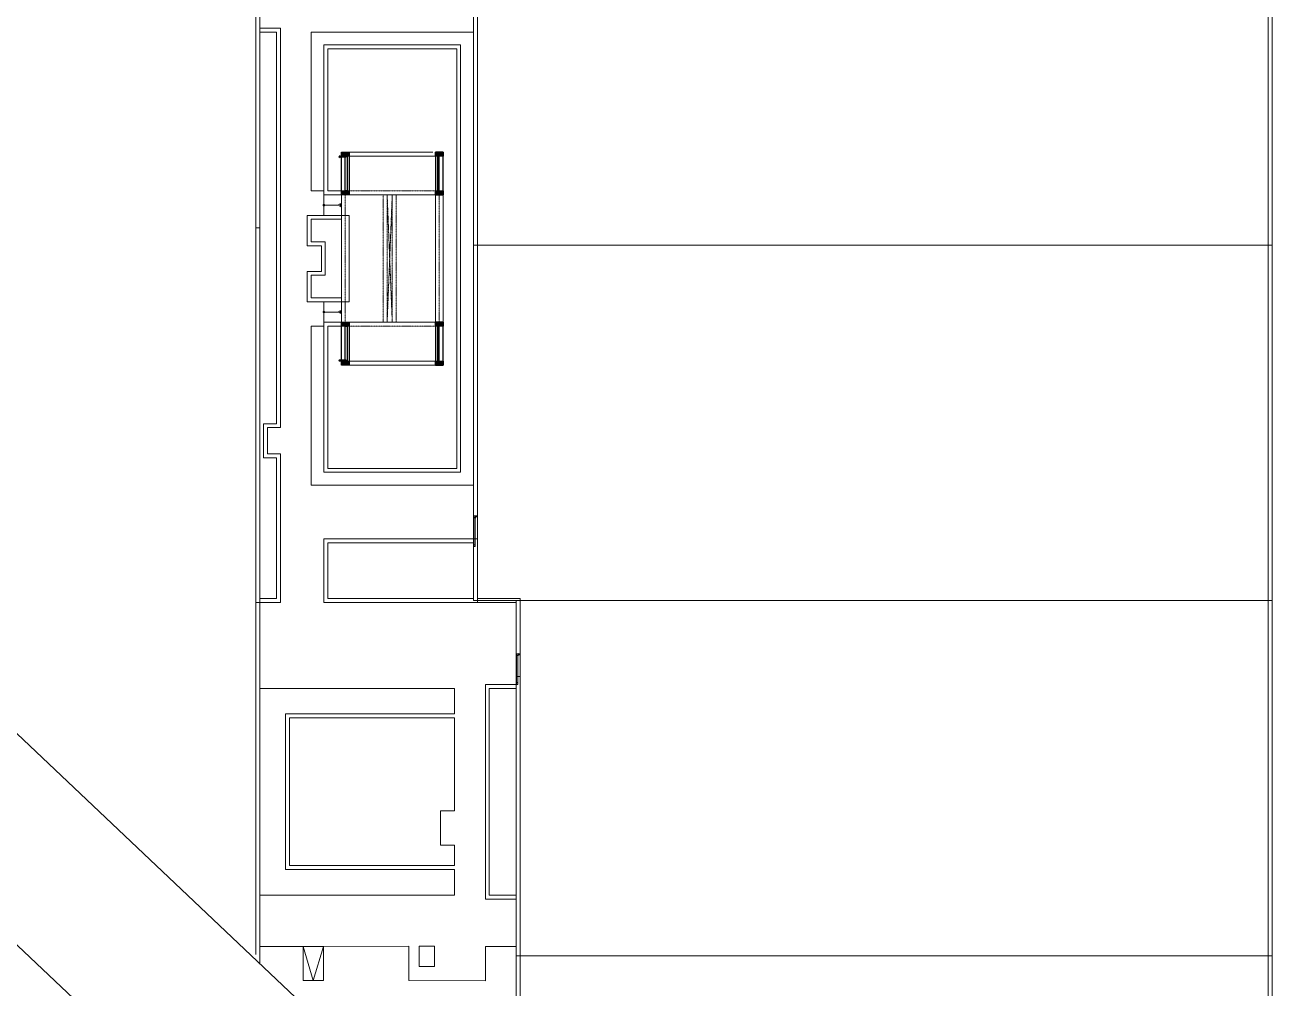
# Model space of a CAD drawing. Header units: metres. Extents: x 5205117 to 5948571, y 646915 to 1143748.
# Drawn here: x 5672520 to 5745522, y 924806 to 981178 of the extents above; entities that cross this region are included whole.
import ezdxf

# ---------------------------------------------------------------- set-up
doc = ezdxf.new("R2010")
doc.units = ezdxf.units.M
doc.header["$MEASUREMENT"] = 0
doc.linetypes.add('DASHED', pattern=[0.75, 0.5, -0.25])
doc.layers.get('0').update_dxf_attribs({"color": 1, "linetype": 'DASHED', "lineweight": 30})
for name, color, linetype, lineweight in [('A-Beam line', 2, 'DASHED', 5), ('A-Cutout Above', 220, 'DASHED', 5), ('A-Door', 3, 'Continuous', 15), ('A-Elevation 1', 4, 'Continuous', 13), ('A-Elevation 2', 163, 'Continuous', 9), ('A-Elevation 3', 251, 'Continuous', 5), ('A-Leaders', 175, 'Continuous', 5), ('A-P.C.C.', 22, 'Continuous', 30), ('A-R.C.C.', 190, 'Continuous', 30), ('A-Wall', 34, 'Continuous', 30), ('H-R.C.C. hatch', 190, 'Continuous', 5), ('P-Utility pipes', 230, 'DASHED', 5), ('PLOT', 7, 'Continuous', 5), ('road', 7, 'Continuous', 9)]:
    doc.layers.add(name, color=color, linetype=linetype, lineweight=lineweight)
doc.styles.add('CENTURY GOTHIC', font='GOTHIC.TTF')
doc.styles.get("Standard").update_dxf_attribs({"font": 'GOTHIC.TTF'})
doc.dimstyles.new('Scale 1-125 mm', dxfattribs={"dimtxt": 187.5, "dimasz": 125, "dimexe": 0, "dimexo": 0, "dimgap": 10, "dimtad": 1, "dimzin": 9, "dimdsep": 46, "dimtxsty": 'CENTURY GOTHIC', "dimblk": 'OBLIQUE', "dimcen": 0, "dimclrd": 256, "dimclre": 256, "dimclrt": 256, "dimadec": 0, "dimazin": 3, "dimtfac": 1, "dimtofl": 0, "dimtmove": 1, "dimatfit": 2, "dimldrblk": 'OPEN90', "dimfxl": 1, "dimtolj": 1, "dimtzin": 0, "dimlwd": -1, "dimlwe": -1, "dimarcsym": 0})
doc.dimstyles.get("Standard").update_dxf_attribs({"dimtxt": 2, "dimasz": 1, "dimexe": 0, "dimexo": 0, "dimgap": 0.1, "dimtad": 1, "dimdsep": 46, "dimtxsty": 'Standard', "dimblk": 'OBLIQUE', "dimcen": 0.1, "dimclrd": 256, "dimclre": 256, "dimclrt": 256, "dimadec": 0, "dimazin": 0, "dimtfac": 1, "dimtofl": 0, "dimtmove": 1, "dimatfit": 2, "dimldrblk": 'OPEN90', "dimfxl": 1, "dimtolj": 1, "dimtzin": 0, "dimlwd": -1, "dimlwe": -1, "dimarcsym": 0})

# ---------------------------------------------------------------- blocks, each defined once
blk = doc.blocks.new('A$C7DF671ED')
at = {"layer": 'A-Door'}
for p, q in [((-8, 1699), (-9, 1698)), ((-9, 1698), (-9, 1697)), ((-9, 1697), (-9, 1696)), ((-9, 1696), (-9, 1695)), ((-9, 1695), (-9, 1693)), ((-9, 1693), (-8, 1693)), ((-7, 1700), (-8, 1699)), ((-7, 1698), (-8, 1698)), ((-8, 1698), (-8, 1698)), ((-8, 1698), (-8, 1697)), ((-8, 1697), (-8, 1697)), ((-8, 1697), (-8, 1697)), ((-8, 1697), (-8, 1697)), ((-8, 1697), (-8, 1696)), ((-8, 1696), (-8, 1696)), ((-8, 1696), (-8, 1695)), ((-8, 1696), (-8, 1696)), ((-8, 1696), (-8, 1696)), ((-8, 1696), (-8, 1696)), ((-8, 1695), (-8, 1695)), ((-8, 1695), (-8, 1695)), ((-8, 1695), (-8, 1695)), ((-8, 1695), (-8, 1694)), ((-8, 1694), (-8, 1694)), ((-8, 1694), (-8, 1694)), ((-7, 1694), (-8, 1694)), ((-8, 1693), (-7, 1692)), ((-6, 1700), (-7, 1700)), ((-6, 1699), (-7, 1699)), ((-7, 1699), (-7, 1698)), ((-7, 1698), (-7, 1698)), ((-7, 1698), (-7, 1698)), ((-7, 1698), (-7, 1698)), ((-7, 1698), (-7, 1698)), ((-7, 1694), (-7, 1693)), ((-7, 1694), (-7, 1694)), ((-7, 1693), (-7, 1693)), ((-7, 1693), (-7, 1693)), ((-7, 1693), (-7, 1693)), ((-7, 1693), (-7, 1693)), ((-7, 1693), (-6, 1693)), ((-7, 1692), (-6, 1691)), ((-5, 1700), (-6, 1700)), ((-6, 1699), (-6, 1699)), ((-5, 1699), (-6, 1699)), ((-6, 1699), (-6, 1699)), ((-6, 1699), (-6, 1699)), ((-6, 1699), (-6, 1699)), ((-6, 1693), (-6, 1692)), ((-6, 1693), (-6, 1693)), ((-6, 1693), (-6, 1693)), ((-6, 1693), (-6, 1693)), ((-6, 1692), (-5, 1692)), ((-6, 1691), (-5, 1691)), ((-5, 1738), (0, 1738)), ((-5, 1738), (-5, 1733)), ((-5, 1733), (0, 1733)), ((-5, 1733), (-5, 1723)), ((-5, 1723), (0, 1723)), ((-5, 1723), (-5, 1718)), ((-5, 1718), (0, 1718)), ((-5, 1709), (-5, 1718)), ((-5, 1709), (0, 1709)), ((-5, 1709), (-5, 1700)), ((-5, 1700), (0, 1700)), ((-3, 1700), (-5, 1700)), ((-4, 1699), (-5, 1699)), ((-5, 1699), (-5, 1699)), ((-5, 1699), (-5, 1699)), ((-5, 1699), (-5, 1699)), ((-5, 1692), (-5, 1692)), ((-5, 1692), (-5, 1692)), ((-5, 1692), (-5, 1692)), ((-5, 1692), (-4, 1692)), ((-5, 1691), (-3, 1691)), ((-5, 1691), (-5, 1683)), ((0, 1691), (-5, 1691)), ((0, 1683), (-5, 1683)), ((-5, 1683), (-5, 1674)), ((0, 1674), (-5, 1674)), ((-5, 1674), (-5, 1668)), ((0, 1668), (-5, 1668)), ((-5, 1668), (-5, 1659)), ((0, 1659), (-5, 1659)), ((-5, 1659), (-5, 1654)), ((0, 1654), (-5, 1654)), ((-4, 1699), (-4, 1699)), ((-4, 1699), (-4, 1699)), ((-4, 1699), (-4, 1699)), ((-3, 1699), (-4, 1699)), ((-4, 1699), (-4, 1699)), ((-4, 1692), (-3, 1693)), ((-4, 1692), (-4, 1692)), ((-4, 1692), (-4, 1692)), ((-4, 1692), (-4, 1692)), ((-2, 1700), (-3, 1700)), ((-3, 1699), (-3, 1699)), ((-3, 1699), (-3, 1699)), ((-2, 1698), (-3, 1699)), ((-3, 1699), (-3, 1699)), ((-3, 1699), (-3, 1699)), ((-3, 1693), (-3, 1693)), ((-3, 1693), (-3, 1693)), ((-3, 1693), (-3, 1693)), ((-3, 1693), (-3, 1693)), ((-3, 1693), (-2, 1693)), ((-3, 1691), (-2, 1692)), ((-1, 1699), (-2, 1700)), ((-2, 1697), (-2, 1698)), ((-2, 1698), (-2, 1698)), ((-2, 1698), (-2, 1698)), ((-2, 1698), (-2, 1698)), ((-2, 1698), (-2, 1698)), ((-2, 1698), (-2, 1698)), ((-1, 1697), (-2, 1697)), ((-2, 1694), (-1, 1695)), ((-2, 1693), (-2, 1694)), ((-2, 1694), (-2, 1694)), ((-2, 1694), (-2, 1694)), ((-2, 1694), (-2, 1694)), ((-2, 1694), (-2, 1694)), ((-2, 1692), (-1, 1693)), ((-2, 1693), (-2, 1693)), ((-2, 1693), (-2, 1693)), ((-1, 1698), (-1, 1699)), ((0, 1697), (-1, 1698)), ((-1, 1696), (-1, 1697)), ((-1, 1697), (-1, 1697)), ((-1, 1697), (-1, 1697)), ((-1, 1697), (-1, 1697)), ((-1, 1696), (-1, 1696)), ((-1, 1696), (-1, 1696)), ((-1, 1695), (-1, 1696)), ((-1, 1696), (-1, 1696)), ((-1, 1693), (0, 1695)), ((-1, 1695), (-1, 1695)), ((-1, 1695), (-1, 1695)), ((-1, 1695), (-1, 1695)), ((-1, 1695), (-1, 1695)), ((-1, 1693), (-1, 1693)), ((0, 1800), (74, 1800)), ((0, 1738), (0, 1800)), ((0, 1738), (0, 1733)), ((0, 1723), (0, 1733)), ((0, 1718), (0, 1723)), ((0, 1709), (0, 1718)), ((0, 1700), (0, 1709)), ((74, 1700), (0, 1700)), ((0, 1696), (0, 1700)), ((0, 1696), (0, 1697)), ((0, 1695), (0, 1696)), ((0, 1693), (0, 1696)), ((0, 1691), (0, 1693)), ((0, 1691), (74, 1691)), ((0, 1683), (0, 1691)), ((0, 1683), (0, 1674)), ((0, 1668), (0, 1674)), ((0, 1659), (0, 1668)), ((0, 1654), (0, 1659)), ((0, 1654), (0, 109)), ((74, 1700), (74, 1800)), ((74, 1691), (74, 165)), ((0, 109), (74, 109)), ((0, 0), (0, 100)), ((0, 100), (74, 100)), ((74, 0), (0, 0)), ((81, 165), (74, 165)), ((74, 165), (74, 156)), ((81, 156), (74, 156)), ((74, 118), (74, 156)), ((74, 118), (75, 118)), ((74, 118), (74, 118)), ((74, 118), (74, 118)), ((74, 118), (74, 118)), ((74, 118), (74, 118)), ((74, 118), (74, 118)), ((75, 118), (74, 118)), ((74, 118), (74, 112)), ((81, 112), (74, 112)), ((74, 109), (74, 112)), ((78, 102), (74, 109)), ((74, 109), (74, 109)), ((74, 109), (74, 109)), ((74, 67), (74, 100)), ((74, 67), (79, 67)), ((74, 39), (74, 67)), ((74, 0), (74, 39)), ((74, 39), (79, 39)), ((81, 118), (75, 118)), ((81, 95), (78, 102)), ((82, 113), (79, 118)), ((79, 67), (79, 60)), ((79, 60), (91, 60)), ((79, 48), (79, 56)), ((92, 56), (79, 56)), ((79, 55), (79, 55)), ((79, 55), (79, 55)), ((79, 51), (79, 55)), ((79, 51), (79, 55)), ((79, 55), (79, 55)), ((81, 55), (79, 55)), ((79, 51), (79, 51)), ((79, 51), (79, 51)), ((79, 51), (79, 51)), ((79, 51), (80, 51)), ((93, 48), (79, 48)), ((79, 39), (79, 45)), ((79, 45), (93, 45)), ((80, 51), (81, 51)), ((80, 51), (80, 51)), ((80, 51), (80, 51)), ((81, 165), (81, 156)), ((81, 156), (81, 123)), ((86, 125), (81, 123)), ((81, 123), (81, 118)), ((81, 112), (81, 118)), ((84, 88), (81, 95)), ((81, 55), (82, 55)), ((81, 55), (81, 55)), ((81, 51), (82, 51)), ((81, 51), (81, 51)), ((81, 51), (81, 51)), ((86, 106), (82, 113)), ((82, 55), (83, 55)), ((82, 55), (82, 55)), ((82, 51), (82, 51)), ((82, 51), (83, 51)), ((83, 55), (84, 55)), ((83, 51), (84, 51)), ((87, 81), (84, 88)), ((84, 55), (86, 55)), ((84, 55), (84, 55)), ((84, 51), (86, 51)), ((84, 51), (84, 51)), ((90, 118), (86, 125)), ((89, 99), (86, 106)), ((86, 55), (87, 55)), ((86, 55), (86, 55)), ((86, 51), (86, 51)), ((86, 51), (87, 51)), ((89, 73), (87, 81)), ((87, 55), (88, 55)), ((87, 51), (88, 51)), ((88, 55), (89, 55)), ((88, 55), (88, 55)), ((88, 51), (89, 51)), ((88, 51), (88, 51)), ((92, 91), (89, 99)), ((90, 66), (89, 73)), ((89, 55), (89, 51)), ((89, 55), (90, 55)), ((89, 51), (90, 51)), ((89, 12), (90, 17)), ((89, 12), (90, 8)), ((94, 110), (90, 118)), ((91, 60), (90, 66)), ((90, 55), (91, 55)), ((90, 55), (90, 55)), ((90, 55), (90, 55)), ((91, 51), (90, 51)), ((90, 51), (90, 51)), ((90, 51), (90, 51)), ((90, 17), (92, 20)), ((92, 5), (90, 8)), ((91, 60), (110, 60)), ((91, 55), (91, 55)), ((92, 55), (91, 55)), ((92, 51), (91, 51)), ((91, 51), (91, 51)), ((95, 83), (92, 91)), ((92, 56), (93, 56)), ((92, 55), (92, 56)), ((92, 55), (92, 55)), ((94, 55), (92, 55)), ((92, 55), (92, 55)), ((93, 51), (92, 55)), ((92, 51), (92, 51)), ((93, 51), (92, 51)), ((92, 20), (94, 22)), ((95, 2), (92, 5)), ((93, 56), (94, 56)), ((93, 50), (93, 51)), ((94, 51), (93, 51)), ((93, 48), (93, 50)), ((93, 48), (111, 48)), ((93, 43), (93, 45)), ((93, 45), (112, 45)), ((94, 35), (93, 43)), ((98, 102), (94, 110)), ((94, 56), (95, 56)), ((94, 51), (94, 55)), ((95, 55), (94, 55)), ((94, 55), (94, 55)), ((94, 55), (94, 55)), ((94, 55), (94, 55)), ((95, 51), (94, 51)), ((94, 51), (94, 51)), ((94, 51), (94, 51)), ((94, 51), (94, 51)), ((94, 22), (94, 35)), ((94, 22), (95, 23)), ((94, 17), (94, 22)), ((112, 17), (94, 17)), ((97, 75), (95, 83)), ((95, 56), (96, 56)), ((97, 55), (95, 55)), ((97, 51), (95, 51)), ((95, 23), (98, 25)), ((98, 0), (95, 2)), ((96, 56), (96, 56)), ((96, 56), (96, 56)), ((96, 56), (96, 56)), ((97, 56), (96, 56)), ((99, 68), (97, 75)), ((97, 56), (99, 56)), ((97, 55), (97, 55)), ((98, 55), (97, 55)), ((97, 55), (97, 55)), ((97, 51), (97, 51)), ((98, 51), (97, 51)), ((97, 51), (97, 51)), ((101, 94), (98, 102)), ((98, 55), (98, 55)), ((99, 55), (98, 55)), ((98, 51), (98, 51)), ((98, 51), (99, 51)), ((103, 26), (98, 25)), ((101, 60), (99, 68)), ((99, 56), (99, 56)), ((102, 56), (99, 56)), ((100, 55), (99, 55)), ((99, 51), (100, 51)), ((100, 55), (100, 51)), ((100, 55), (100, 55)), ((100, 55), (100, 55)), ((100, 55), (100, 55)), ((100, 55), (100, 55)), ((100, 55), (111, 55)), ((100, 51), (100, 51)), ((100, 51), (100, 51)), ((100, 51), (100, 51)), ((100, 51), (100, 51)), ((111, 51), (100, 51)), ((104, 86), (101, 94)), ((102, 51), (101, 56)), ((102, 56), (103, 56)), ((102, 48), (102, 51)), ((102, 43), (102, 45)), ((103, 35), (102, 43)), ((103, 56), (111, 56)), ((103, 35), (103, 17)), ((107, 25), (103, 26)), ((107, 78), (104, 86)), ((109, 69), (107, 78)), ((111, 23), (107, 25)), ((107, 0), (111, 2)), ((110, 61), (109, 69)), ((110, 60), (110, 61)), ((110, 60), (163, 60)), ((111, 55), (111, 56)), ((111, 56), (163, 56)), ((113, 55), (111, 55)), ((111, 55), (111, 55)), ((111, 52), (111, 55)), ((111, 51), (111, 52)), ((113, 51), (111, 51)), ((111, 51), (111, 51)), ((111, 48), (111, 51)), ((111, 48), (163, 48)), ((112, 22), (111, 23)), ((111, 2), (114, 5)), ((112, 44), (112, 45)), ((112, 45), (163, 45)), ((112, 35), (112, 44)), ((112, 22), (112, 35)), ((114, 20), (112, 22)), ((112, 21), (112, 22)), ((112, 17), (112, 19)), ((115, 55), (113, 55)), ((115, 51), (113, 51)), ((115, 17), (114, 20)), ((114, 5), (115, 8)), ((115, 55), (115, 55)), ((115, 55), (115, 51)), ((115, 55), (115, 55)), ((115, 55), (115, 55)), ((115, 55), (115, 55)), ((116, 55), (115, 55)), ((115, 51), (115, 51)), ((116, 51), (115, 51)), ((115, 51), (115, 51)), ((115, 51), (115, 51)), ((115, 51), (115, 51)), ((115, 17), (116, 12)), ((115, 8), (116, 12)), ((116, 55), (116, 55)), ((116, 55), (116, 51)), ((116, 55), (116, 55)), ((116, 55), (116, 55)), ((117, 55), (116, 55)), ((116, 51), (116, 51)), ((116, 51), (116, 51)), ((116, 51), (116, 51)), ((117, 51), (116, 51)), ((141, 55), (117, 55)), ((117, 51), (149, 51)), ((141, 55), (141, 55)), ((149, 55), (141, 55)), ((149, 55), (149, 51)), ((153, 55), (149, 55)), ((157, 51), (149, 51)), ((153, 55), (153, 55)), ((157, 55), (153, 55)), ((157, 51), (157, 55)), ((157, 55), (163, 55)), ((157, 51), (163, 51)), ((163, 60), (163, 60)), ((163, 60), (164, 60)), ((163, 60), (163, 60)), ((163, 56), (163, 55)), ((163, 55), (163, 51)), ((163, 55), (166, 55)), ((163, 51), (163, 48)), ((163, 51), (166, 51)), ((163, 45), (163, 45)), ((163, 45), (163, 45)), ((163, 45), (164, 45)), ((164, 60), (164, 59)), ((164, 59), (165, 59)), ((164, 59), (164, 59)), ((164, 45), (165, 46)), ((164, 45), (164, 45)), ((164, 45), (164, 45)), ((165, 59), (165, 59)), ((165, 59), (165, 58)), ((165, 58), (165, 58)), ((165, 58), (165, 58)), ((165, 58), (166, 57)), ((165, 47), (166, 47)), ((165, 46), (165, 47)), ((165, 47), (165, 47)), ((165, 46), (165, 46)), ((165, 46), (165, 46)), ((166, 57), (166, 57)), ((166, 57), (166, 55)), ((166, 55), (166, 51)), ((166, 55), (167, 55)), ((166, 51), (166, 48)), ((166, 51), (167, 51)), ((166, 48), (166, 47)), ((167, 55), (167, 55)), ((167, 55), (167, 51)), ((167, 55), (167, 55)), ((167, 55), (167, 55)), ((171, 55), (167, 55)), ((167, 51), (167, 51)), ((167, 51), (167, 51)), ((167, 51), (167, 51)), ((167, 51), (176, 51)), ((172, 55), (171, 55)), ((172, 55), (173, 55)), ((173, 55), (173, 55)), ((175, 55), (173, 55)), ((176, 55), (175, 55)), ((175, 55), (175, 55)), ((176, 55), (176, 51)), ((178, 55), (176, 55)), ((176, 55), (176, 55)), ((178, 51), (176, 51)), ((178, 55), (179, 55)), ((179, 51), (178, 51)), ((179, 55), (180, 55)), ((180, 51), (179, 51)), ((180, 55), (180, 55)), ((180, 55), (180, 55)), ((180, 55), (181, 55)), ((180, 51), (180, 51)), ((180, 51), (180, 51)), ((181, 51), (180, 51)), ((181, 55), (181, 55)), ((181, 51), (181, 55)), ((181, 51), (181, 51)), ((98, 0), (103, -1)), ((107, 0), (103, -1))]:
    blk.add_line(p, q, dxfattribs=at)
blk = doc.blocks.new('_Oblique')
at = {"color": 0, "linetype": 'ByBlock', "lineweight": -2}
blk.add_line((-0.5, -0.5), (0.5, 0.5), dxfattribs=at)
blk = doc.blocks.new('_Open90')
at = {"color": 0, "linetype": 'ByBlock', "lineweight": -2}
for p, q in [((0, 0), (-1, 0)), ((-0.5, 0.5), (0, 0)), ((0, 0), (-0.5, -0.5))]:
    blk.add_line(p, q, dxfattribs=at)
blk = doc.blocks.new('gw5')
at = {"layer": 'H-R.C.C. hatch', "ltscale": 5}
h = blk.add_hatch(dxfattribs=at)
h.set_pattern_fill('ANSI31', color=256, scale=75)
h.paths.add_polyline_path([(-133359, 38566), (-133359, 38919), (-133129, 38919), (-133129, 38469), (-133359, 38469)])
h.paths.add_polyline_path([(-131089, 38566), (-131089, 38919), (-130859, 38919), (-130859, 38469), (-131089, 38469)])
h.paths.add_polyline_path([(-123399, 38566), (-123399, 38919), (-123169, 38919), (-123169, 38469), (-123399, 38469)])
h.paths.add_polyline_path([(-121129, 38566), (-121129, 38919), (-120899, 38919), (-120899, 38469), (-121129, 38469)])
h.paths.add_polyline_path([(-121129, 33056), (-121129, 33409), (-120899, 33409), (-120899, 32959), (-121129, 32959)])
h.paths.add_polyline_path([(-123399, 33056), (-123399, 33409), (-123169, 33409), (-123169, 32959), (-123399, 32959)])
h.paths.add_polyline_path([(-131089, 33056), (-131089, 33409), (-130859, 33409), (-130859, 32959), (-131089, 32959)])
h.paths.add_polyline_path([(-133359, 33056), (-133359, 33409), (-133129, 33409), (-133129, 32959), (-133359, 32959)])
at = {"layer": 'A-Beam line', "ltscale": 5, "flags": 128}
for points in [[(-121129, 38689), (-121129, 33189), (-133129, 33189), (-133129, 38689)], [(-131089, 38469), (-130859, 38469), (-130859, 33409), (-131089, 33409)], [(-123399, 38469), (-123169, 38469), (-123169, 33409), (-123399, 33409)]]:
    blk.add_lwpolyline(points, close=True, dxfattribs=at)
at = {"layer": 'A-Beam line', "ltscale": 5}
for points in [[(-130859, 36469), (-123399, 36469), (-123399, 36239), (-130859, 36239)], [(-130859, 35939), (-123399, 35939), (-123399, 35709), (-130859, 35709)]]:
    blk.add_lwpolyline(points, close=True, dxfattribs=at)
at = {"layer": 'A-Cutout Above', "ltscale": 5}
for p, q in [((-130859, 36239), (-123399, 35939)), ((-130859, 35939), (-123399, 36239))]:
    blk.add_line(p, q, dxfattribs=at)
at = {"layer": 'A-Elevation 1', "ltscale": 0.5}
for points in [[(-167856, 43919), (-112809, 43919), (-112809, 43689), (-168390, 43689)], [(-143529, 31189), (-143529, 30959), (-143529, 30959), (-147024, 30959), (-147024, 28459), (-150254, 28459), (-150254, 28689), (-147254, 28689), (-147254, 39939), (-143529, 39939), (-143529, 31189)], [(-112809, 30959), (-142189, 30959), (-142189, 31189), (-112809, 31189), (-112809, 30959)], [(-176491, 28689), (-151594, 28689), (-151594, 28459), (-176491, 28459)]]:
    blk.add_lwpolyline(points, dxfattribs=at)
at = {"layer": 'A-Elevation 1', "ltscale": 5, "flags": 128}
for points in [[(-147254, 43689), (-147254, 43919)], [(-125329, 43689), (-125329, 43919)], [(-147024, 30959), (-147254, 30959)]]:
    blk.add_lwpolyline(points, dxfattribs=at)
at = {"layer": 'A-Elevation 1', "ltscale": 0.5}
blk.add_lwpolyline([(-147024, 31189), (-143759, 31189), (-143759, 39709), (-147024, 39709)], close=True, dxfattribs=at)
at = {"layer": 'A-Elevation 2', "ltscale": 5}
for p, q in [((-127879, 40919), (-129659, 40919)), ((-124599, 40919), (-126379, 40919)), ((-130859, 39939), (-139639, 39939)), ((-139639, 39939), (-139639, 31939)), ((-131089, 39709), (-139409, 39709)), ((-139409, 39709), (-139409, 32169)), ((-131089, 38919), (-131089, 39709)), ((-130859, 38919), (-130859, 39939)), ((-114619, 39939), (-123399, 39939)), ((-123399, 39939), (-123399, 38919)), ((-114849, 39709), (-123169, 39709)), ((-123169, 39709), (-123169, 38919)), ((-114849, 32169), (-114849, 39709)), ((-114619, 31939), (-114619, 39939)), ((-129429, 38919), (-129659, 38919)), ((-124829, 38919), (-124599, 38919)), ((-133359, 38469), (-133359, 33409)), ((-133129, 33259), (-133129, 38469)), ((-130859, 33409), (-130859, 38469)), ((-123399, 38469), (-123399, 33409)), ((-121129, 38469), (-121129, 33409)), ((-120899, 33559), (-120899, 38469)), ((-123399, 33414), (-130859, 33414)), ((-130859, 32959), (-123399, 32959)), ((-139409, 32169), (-114849, 32169)), ((-139639, 31939), (-114619, 31939))]:
    blk.add_line(p, q, dxfattribs=at)
for points in [[(-138564, 42489), (-147254, 42489), (-147254, 43689)], [(-138794, 42719), (-147024, 42719), (-147024, 43689)], [(-138794, 42719), (-138794, 43474), (-136794, 43474), (-136794, 42719)], [(-138564, 42489), (-138564, 43244), (-137024, 43244), (-137024, 42489)], [(-113639, 43689), (-113639, 42489), (-137024, 42489)], [(-113869, 43689), (-113869, 42719), (-136794, 42719)], [(-129659, 40919), (-129659, 38469), (-124599, 38469), (-124599, 40919)], [(-128109, 40689), (-129429, 40689), (-129429, 38919), (-124829, 38919), (-124829, 40689), (-126149, 40689)], [(-168573, 34364), (-167373, 34364), (-167373, 33464), (-168573, 33464), (-168573, 34364)], [(-152054, 28689), (-152054, 30489), (-164620, 30489), (-164620, 28689)], [(-152284, 28689), (-152284, 30259), (-164390, 30259), (-164390, 28689)]]:
    blk.add_lwpolyline(points, dxfattribs=at)
at = {"layer": 'A-Elevation 2', "ltscale": 5, "flags": 128}
for points in [[(-127879, 40919), (-127879, 40089), (-126379, 40089), (-126379, 40919)], [(-128109, 40689), (-128109, 39859), (-126149, 39859), (-126149, 40689)]]:
    blk.add_lwpolyline(points, dxfattribs=at)
at = {"layer": 'A-Elevation 3', "ltscale": 5}
for p, q in [((-167390, 39964), (-167390, 41165)), ((-129659, 39939), (-130859, 39939)), ((-124599, 39939), (-123399, 39939)), ((-129659, 38919), (-130859, 38919)), ((-124599, 38919), (-123399, 38919)), ((-143529, 31189), (-142189, 31189)), ((-143529, 30959), (-142189, 30959)), ((-151594, 28689), (-150254, 28689)), ((-151594, 28459), (-150254, 28459))]:
    blk.add_line(p, q, dxfattribs=at)
at = {"layer": 'A-Elevation 3', "ltscale": 5, "flags": 128}
for points in [[(-167390, 43689), (-167390, 41164), (-169390, 41164), (-169390, 39964), (-167390, 39964), (-167373, 34964), (-169383, 34964), (-169400, 30489), (-167390, 30489), (-167390, 28689)], [(-152284, 43689), (-152284, 32289), (-153784, 32289), (-153784, 42189), (-162890, 42189), (-162890, 32289), (-164390, 32289), (-164390, 43689)], [(-167390, 41164), (-169390, 40567), (-167390, 39964)], [(-161460, 32289), (-161460, 33119), (-159460, 33119), (-159460, 32289)]]:
    blk.add_lwpolyline(points, dxfattribs=at)
at = {"layer": 'A-Elevation 3', "ltscale": 5}
for points in [[(-159460, 32289), (-154014, 32289), (-154014, 41959), (-162660, 41959), (-162660, 32289), (-161460, 32289)], [(-140389, 31189), (-140389, 40689), (-131089, 40689), (-131089, 39939)], [(-123169, 39939), (-123169, 40689), (-113869, 40689), (-113869, 31189)]]:
    blk.add_lwpolyline(points, dxfattribs=at)
at = {"layer": 'A-Leaders', "linetype": 'Continuous', "lineweight": 0, "ltscale": 5}
for centre in [(-130259, 39939), (-123999, 39939)]:
    blk.add_circle(centre, 50, dxfattribs=at)
at = {"layer": 'A-R.C.C.', "ltscale": 5, "flags": 128}
for points in [[(-133359, 38566), (-133359, 38919), (-133129, 38919), (-133129, 38469), (-133359, 38469)], [(-131089, 38566), (-131089, 38919), (-130859, 38919), (-130859, 38469), (-131089, 38469)], [(-123399, 38566), (-123399, 38919), (-123169, 38919), (-123169, 38469), (-123399, 38469)], [(-121129, 38566), (-121129, 38919), (-120899, 38919), (-120899, 38469), (-121129, 38469)], [(-133359, 33056), (-133359, 33409), (-133129, 33409), (-133129, 32959), (-133359, 32959)], [(-131089, 33056), (-131089, 33409), (-130859, 33409), (-130859, 32959), (-131089, 32959)], [(-123399, 33056), (-123399, 33409), (-123169, 33409), (-123169, 32959), (-123399, 32959)], [(-121129, 33056), (-121129, 33409), (-120899, 33409), (-120899, 32959), (-121129, 32959)]]:
    blk.add_lwpolyline(points, close=True, dxfattribs=at)
at = {"layer": 'A-Wall', "ltscale": 5, "flags": 128}
for points in [[(-133359, 38919), (-130859, 38919), (-130859, 38469), (-133359, 38469), (-133359, 38919)], [(-123399, 38919), (-120899, 38919), (-120899, 38469), (-123399, 38469), (-123399, 38919)], [(-133359, 32959), (-130859, 32959), (-130859, 33409), (-133359, 33409), (-133359, 32959)], [(-123399, 32959), (-120899, 32959), (-120899, 33409), (-123399, 33409), (-123399, 32959)]]:
    blk.add_lwpolyline(points, dxfattribs=at)
at = {"layer": 'A-Wall', "ltscale": 5}
for points in [[(-133129, 38689), (-131089, 38689), (-131089, 38584), (-133129, 38584)], [(-123169, 38689), (-121129, 38689), (-121129, 38584), (-123169, 38584)], [(-133129, 33189), (-131089, 33189), (-131089, 33294), (-133129, 33294)], [(-123169, 33189), (-121129, 33189), (-121129, 33294), (-123169, 33294)]]:
    blk.add_lwpolyline(points, close=True, dxfattribs=at)
at = {"layer": 'P-Utility pipes', "linetype": 'DASHED', "ltscale": 5}
for points in [[(-133129, 38650), (-133129, 38972), (-133059, 38972), (-133059, 38653)], [(-121129, 38650), (-121129, 38972), (-121199, 38972), (-121199, 38653)]]:
    blk.add_lwpolyline(points, dxfattribs=at)
at = {"layer": 'P-Utility pipes', "lineweight": 30, "ltscale": 5}
for centre in [(-133094, 38654), (-121164, 38654)]:
    blk.add_circle(centre, 35, dxfattribs=at)
at = {"layer": 'A-Door', "ltscale": 5, "rotation": 90}
for p, xscale in [((-142189, 31164), -1.000000000000005), ((-150254, 28664), -1.000000000000008)]:
    blk.add_blockref('A$C7DF671ED', p, dxfattribs=dict(at, xscale=xscale))
at = {"layer": 'A-Leaders', "linetype": 'Continuous', "lineweight": 0, "ltscale": 5}
for points in [[(-130259, 38919), (-130259, 39939)], [(-123999, 38919), (-123999, 39939)]]:
    blk.add_leader(points, dimstyle='Standard', override={"dimasz": 187.5, "dimtad": 0}, dxfattribs=at)
at = {"layer": 'P-Utility pipes', "linetype": 'DASHED', "ltscale": 5}
for points in [[(-133094, 39057), (-133094, 38689)], [(-121164, 39057), (-121164, 38689)]]:
    blk.add_leader(points, dimstyle='Scale 1-125 mm', override={"dimgap": 10, "dimtad": 0}, dxfattribs=at)

msp = doc.modelspace()

# ---------------------------------------------------------------- linework, layer by layer
at = {"layer": 'PLOT', "ltscale": 0.5}
for p, q in [((5698771.8, 968293.1), (5745521.8, 968293.1)), ((5701271.8, 947493.1), (5745521.8, 947493.1)), ((5701271.8, 926693.1), (5745521.8, 926693.1))]:
    msp.add_line(p, q, dxfattribs=at)
msp.add_lwpolyline([(5745291.8, 881791.3), (5745291.8, 992668.3), (5745522.4, 992668.3), (5745521.8, 881791.3)], dxfattribs=at)
at = {"layer": 'road', "ltscale": 0.5}
for p, q in [((5686271.8, 1009893.1), (5686271.8, 926242)), ((5698771.8, 989093.1), (5698771.8, 947493.1)), ((5643585.2, 966634.4), (5737085.2, 878159.5)), ((5701271.8, 947493.1), (5701271.8, 912048.2))]:
    msp.add_line(p, q, dxfattribs=at)
msp.add_lwpolyline([(5481142.6, 1075948.6), (5637608.3, 927892.1, -0.2060973), (5639171.8, 924260.3), (5639171.8, 891125.3, 0.4142136), (5644171.8, 886125.3), (5684664.9, 886125.3, -0.1917471), (5688101.5, 884757), (5728539.2, 846492.6, 0.658241), (5736975.8, 850124.4), (5736975.8, 863720.1, 0.2060973), (5735412.4, 867351.9), (5634585.2, 962760.1, -0.2060973), (5633021.8, 966391.9), (5633021.8, 1024668.7, 0.4142136), (5628021.8, 1029668.7), (5571747.9, 1029668.7, -0.1917471), (5568311.4, 1031036.9), (5513172.6, 1083212.2, 0.1917471), (5509736, 1084580.4), (5484579.2, 1084580.4, 0.6782084)], format="xyb", close=True, dxfattribs=at)
msp.add_lwpolyline([(5701271.8, 947493.1), (5698771.8, 947493.1)], dxfattribs=at)

# ---------------------------------------------------------------- block references
at = {"layer": 'A-P.C.C.', "rotation": 90}
msp.add_blockref('gw5', (5729961, 1094631.9), dxfattribs=at)

doc.saveas('drawing.dxf')
